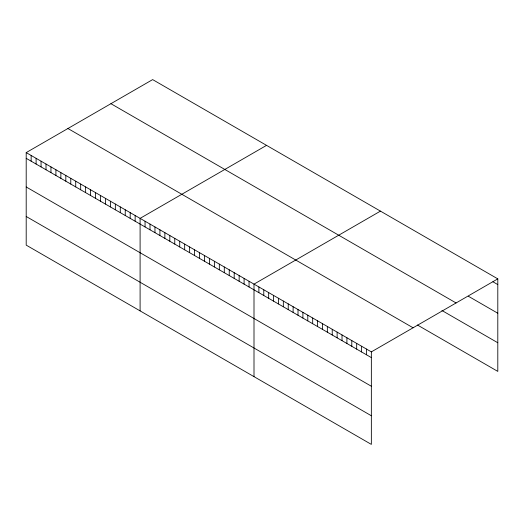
<?xml version="1.0" encoding="UTF-8"?>
<svg xmlns="http://www.w3.org/2000/svg" width="524" height="524" viewBox="0 0 524 524"><rect width="100%" height="100%" fill="white"/><g stroke="black" fill="none" stroke-linecap="round" stroke-linejoin="round"><path stroke-width="0.79" d="M26.2 152.602L371.352 351.879L371.352 444.398L26.2 245.127L26.2 152.602L152.648 79.602L497.8 278.873L497.8 371.398L417.471 325.018M266.546 145.364L140.098 218.364L140.098 310.883M380.45 211.12L254.002 284.126L254.002 376.645M371.352 351.879L497.8 278.873M492.907 281.774L497.8 284.598M468.463 296.302L497.8 313.241M110.918 103.693L456.07 302.964M441.915 310.49L497.8 342.755M67.93 128.511L413.082 327.788M26.2 158.327L371.352 357.597M26.2 186.97L371.352 386.247M26.2 216.484L371.352 415.755M366.466 349.056L366.466 354.774M361.573 346.233L361.573 351.951M356.687 343.41L356.687 349.128M351.794 340.587L351.794 346.305M346.908 337.764L346.908 343.482M342.015 334.941L342.015 340.659M337.129 332.118L337.129 337.836M332.236 329.295L332.236 335.013M327.349 326.472L327.349 332.19M322.457 323.649L322.457 329.367M317.57 320.826L317.57 326.544M312.677 318.002L312.677 323.721M307.791 315.179L307.791 320.898M302.898 312.356L302.898 318.075M298.012 309.533L298.012 315.252M293.119 306.71L293.119 312.428M288.233 303.887L288.233 309.605M283.34 301.064L283.34 306.782M278.454 298.241L278.454 303.959M273.561 295.418L273.561 301.136M268.668 292.595L268.668 298.313M263.782 289.772L263.782 295.49M258.889 286.949L258.889 292.667M249.051 281.264L249.051 286.988M244.099 278.408L244.099 284.126M239.147 275.545L239.147 281.27M234.195 272.69L234.195 278.408M229.243 269.827L229.243 275.552M224.292 266.971L224.292 272.69M219.333 264.109L219.333 269.834M214.382 261.253L214.382 266.971M209.43 258.391L209.43 264.116M204.478 255.535L204.478 261.253M199.526 252.673L199.526 258.398M194.574 249.817L194.574 255.535M189.623 246.955L189.623 252.679M184.671 244.099L184.671 249.817M179.719 241.237L179.719 246.961M174.767 238.381L174.767 244.099M169.815 235.518L169.815 241.243M164.863 232.663L164.863 238.381M159.912 229.8L159.912 235.525M154.96 226.944L154.96 232.663M150.008 224.082L150.008 229.807M145.056 221.226L145.056 226.944M135.146 215.502L135.146 221.226M130.194 212.646L130.194 218.37M125.243 209.783L125.243 215.508M120.291 206.928L120.291 212.652M115.339 204.065L115.339 209.79M110.387 201.209L110.387 206.934M105.435 198.347L105.435 204.072M100.484 195.491L100.484 201.216M95.532 192.629L95.532 198.354M90.58 189.773L90.58 195.498M85.628 186.911L85.628 192.636M80.676 184.055L80.676 189.78M75.725 181.193L75.725 186.917M70.773 178.337L70.773 184.062M65.821 175.475L65.821 181.199M60.863 172.619L60.863 178.343M55.911 169.756L55.911 175.481M50.959 166.901L50.959 172.625M46.007 164.038L46.007 169.763M41.055 161.182L41.055 166.907M36.104 158.32L36.104 164.045M31.152 155.464L31.152 161.189"/></g></svg>
